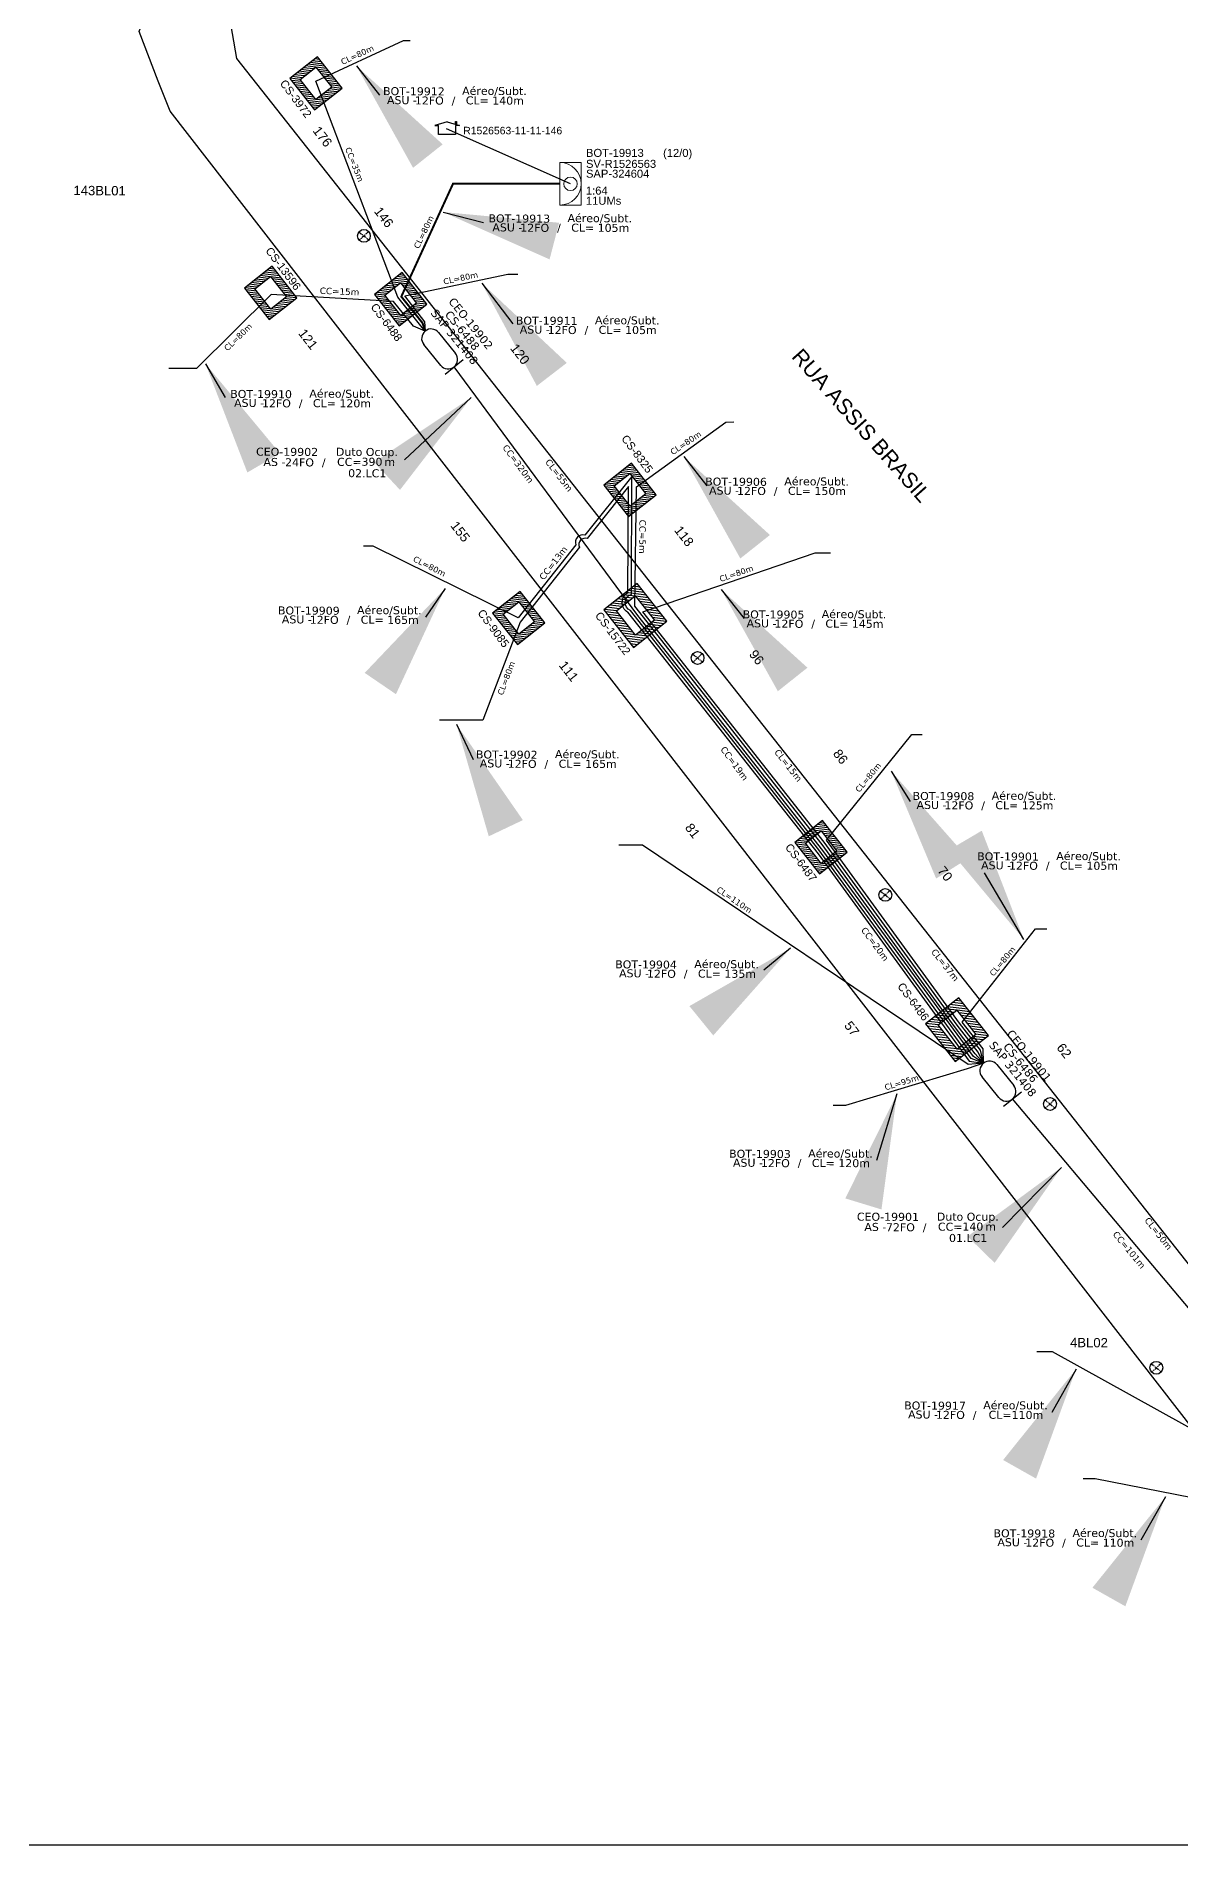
# Model space of a CAD drawing. Extents: x -89 to 1640, y 705 to 1299.
# Drawn here: x 341.3 to 590.2, y 705 to 1098.1 of the extents above; entities that cross this region are included whole.
import ezdxf
from ezdxf.enums import TextEntityAlignment as Align

# ---------------------------------------------------------------- set-up
doc = ezdxf.new("R2010")
doc.units = 0
doc.linetypes.add('PHANTOM2', pattern=[1.25, 0.625, -0.125, 0.125, -0.125, 0.125, -0.125])
for name, color, linetype in [('10.1-Caixas Subterrâneas', 5, 'Continuous'), ('10.4-Postes', 1, 'Continuous'), ('20.4-CEOS', 1, 'Continuous'), ('20.5-CEO', 1, 'Continuous'), ('CAP a instalar', 1, 'Continuous'), ('DUVIDAS', 252, 'Continuous'), ('label_cabos', 7, 'Continuous'), ('Legenda', 1, 'Continuous'), ('MUB', 252, 'Continuous'), ('surveys', 7, 'Continuous'), ('surveys legendas', 7, 'Continuous')]:
    doc.layers.add(name, color=color, linetype=linetype)
doc.layers.add("20.0-LEGENDA DOS CDO'S", color=1, linetype='Continuous', lineweight=0)
doc.layers.add('20.1-CDO_INTERIOR', color=1, linetype='Continuous', lineweight=0)
doc.layers.add('Comprimeto de lance', color=7, linetype='Continuous', true_color=0xf7f7f7)
doc.layers.add('EXTRA', color=50, linetype='Continuous', plot=False)
doc.styles.add('ARIAL', font='arial.ttf')
doc.styles.add('siredit', font='verdana.ttf')
doc.styles.get("Standard").update_dxf_attribs({"font": 'arial.ttf'})
doc.linetypes.add('FENCELINE1', pattern='A,0.25,-0.1,[133,ltypeshp.shx,S=0.1,R=0,X=-0.1,Y=0],-0.1,1', length=1.45)
doc.dimstyles.new('CC', dxfattribs={"dimtxt": 1, "dimasz": 2, "dimexe": 0.18, "dimexo": 0.0625, "dimgap": 0.09, "dimtad": 0, "dimdec": 0, "dimrnd": 1, "dimzin": 0, "dimdsep": 46, "dimtxsty": 'siredit', "dimblk": 'NONE', "dimcen": 0, "dimse1": 1, "dimse2": 1, "dimsd1": 1, "dimsd2": 1, "dimclrt": 7, "dimadec": 0, "dimazin": 0, "dimtfac": 1, "dimtdec": 0, "dimtofl": 0, "dimtmove": 0, "dimatfit": 3, "dimfxl": 0, "dimtolj": 1, "dimtzin": 0, "dimarcsym": 0})

# ---------------------------------------------------------------- blocks, each defined once
blk = doc.blocks.new('*X65')
at = {"color": 0, "linetype": 'Continuous'}
for p, q in [((-1.25, 0.34099), (-0.49099, 1.1)), ((-1.25, 0.517767), (-0.667767, 1.1)), ((-1.25, 0.694544), (-0.844544, 1.1)), ((-1.25, 0.87132), (-1.02132, 1.1)), ((-1.25, 1.048097), (-1.198097, 1.1)), ((-0.789214, 0.625), (-0.314214, 1.1)), ((-0.612437, 0.625), (-0.137437, 1.1)), ((-0.43566, 0.625), (0.03934, 1.1)), ((-0.258883, 0.625), (0.216117, 1.1)), ((-0.082107, 0.625), (0.392893, 1.1)), ((0.09467, 0.625), (0.56967, 1.1)), ((0.271447, 0.625), (0.746447, 1.1)), ((0.448223, 0.625), (0.923223, 1.1)), ((0.625, 0.625), (1.1, 1.1)), ((0.801777, 0.625), (1.25, 1.073223)), ((-1.25, 0.164214), (-0.8035, 0.610714)), ((-1.25, -0.012563), (-0.8035, 0.433937)), ((-1.25, -0.18934), (-0.8035, 0.25716)), ((-1.25, -0.366117), (-0.8035, 0.080383)), ((0.8035, 0.449947), (1.25, 0.896447)), ((0.8035, 0.27317), (1.25, 0.71967)), ((0.8035, 0.096393), (1.25, 0.542893)), ((0.8035, -0.080383), (1.25, 0.366117)), ((0.8035, -0.25716), (1.25, 0.18934)), ((0.8035, -0.433937), (1.25, 0.012563)), ((-1.25, -0.542893), (-0.8035, -0.096393)), ((-1.25, -0.71967), (-0.8035, -0.27317)), ((-1.25, -0.896447), (-0.8035, -0.449947)), ((-1.25, -1.073223), (-0.801777, -0.625)), ((-1.1, -1.1), (-0.625, -0.625)), ((-0.923223, -1.1), (-0.448223, -0.625)), ((-0.746447, -1.1), (-0.271447, -0.625)), ((-0.56967, -1.1), (-0.09467, -0.625)), ((-0.392893, -1.1), (0.082107, -0.625)), ((-0.216117, -1.1), (0.258883, -0.625)), ((-0.03934, -1.1), (0.43566, -0.625)), ((0.137437, -1.1), (0.612437, -0.625)), ((0.314214, -1.1), (0.789214, -0.625)), ((0.49099, -1.1), (1.25, -0.34099)), ((0.667767, -1.1), (1.25, -0.517767)), ((0.8035, -0.610714), (1.25, -0.164214)), ((0.844544, -1.1), (1.25, -0.694544)), ((1.02132, -1.1), (1.25, -0.87132)), ((1.198097, -1.1), (1.25, -1.048097))]:
    blk.add_line(p, q, dxfattribs=at)
blk = doc.blocks.new('MANHOLE_MQ')
at = {"color": 0, "linetype": 'Continuous'}
for p, q in [((0.00000623, 0.00000569), (-0.00000627, 0.00000569)), ((-0.00000627, 0.00000569), (-0.00000627, -0.00000531)), ((0.00000623, -0.00000531), (0.00000623, 0.00000569)), ((-0.00000404, 0.00000331), (0.00000399, 0.00000331)), ((-0.00000404, -0.00000294), (-0.00000404, 0.00000331)), ((0.00000399, 0.00000331), (0.00000399, -0.00000294)), ((0.00000399, -0.00000294), (-0.00000404, -0.00000294)), ((0.00000399, -0.00000294), (0.00000399, -0.00000294)), ((-0.00000627, -0.00000531), (0.00000623, -0.00000531))]:
    blk.add_line(p, q, dxfattribs=at)
at = {"color": 0, "linetype": 'Continuous', "xscale": 5e-06, "yscale": 5e-06, "zscale": 1e-05}
blk.add_blockref('*X65', (-0.00000002, 0.00000019), dxfattribs=at)
blk = doc.blocks.new('_None')
blk = doc.blocks.new('LEGENDA DOS CABOS')
at = {"layer": 'EXTRA', "color": 0, "style": 'siredit'}
for tag, p in [('ID', (4.6, 0.97)), ('XX', (9.03, 0.97))]:
    blk.add_attdef(tag, text='', height=0.48, rotation=359.69, dxfattribs=at).set_placement(p, align=Align.MIDDLE_CENTER)
at = {"layer": 'Legenda', "color": 0, "style": 'siredit'}
for tag, p in [('TIPO_CABO', (1.31, 0)), ('CABO', (4.69, -0.05)), ('/', (6.81, -0.05)), ('METROS', (10.03, -0.05))]:
    blk.add_attdef(tag, text='', height=0.8, rotation=359.69, dxfattribs=at).set_placement(p, align=Align.MIDDLE_CENTER)
blk = doc.blocks.new('Inst CB DT OCUP CFOA-SM-AS-80-TS-72')
at = {"layer": 'label_cabos', "color": 0, "style": 'siredit'}
for tag, flags, p in [('ID_ATIVIDADE', 3, (1.31, 2.67)), ('FATOR', 1, (11.56, 2.55))]:
    blk.add_attdef(tag, text='', height=1, rotation=359.69, dxfattribs=dict(at, flags=flags)).set_placement(p, align=Align.MIDDLE_CENTER)
for tag, p in [('TIPO_CABO', (1.76, 0)), ('DESTINO_CABO', (3.13, 1.26)), ('CABO', (4.69, -0.05)), ('/', (7.71, -0.05)), ('LANCE', (10.91, 0)), ('TIPO_CABO', (13.11, 1.24)), ('UND', (15.96, 0)), ('FID', (13.15, -1.41))]:
    blk.add_attdef(tag, text='', height=1, rotation=359.69, dxfattribs=at).set_placement(p, align=Align.MIDDLE_CENTER)
blk.add_attdef('QTDE', (12.43, -0.47), '', height=1, rotation=359.69, dxfattribs=at)
blk = doc.blocks.new('Inst CB DT OCUP CFOA-SM-AS-80-TS-24')
at = {"layer": 'label_cabos', "color": 0, "style": 'siredit'}
for tag, flags, p in [('ID_ATIVIDADE', 3, (1.31, 2.67)), ('FATOR', 1, (11.56, 2.55))]:
    blk.add_attdef(tag, text='', height=1, rotation=359.69, dxfattribs=dict(at, flags=flags)).set_placement(p, align=Align.MIDDLE_CENTER)
for tag, p in [('TIPO_CABO', (1.76, 0)), ('DESTINO_CABO', (3.13, 1.26)), ('CABO', (4.69, -0.05)), ('/', (7.71, -0.05)), ('LANCE', (10.91, 0)), ('TIPO_CABO', (13.11, 1.24)), ('UND', (15.96, 0)), ('FID', (13.15, -1.41))]:
    blk.add_attdef(tag, text='', height=1, rotation=359.69, dxfattribs=at).set_placement(p, align=Align.MIDDLE_CENTER)
blk.add_attdef('QTDE', (12.43, -0.47), '', height=1, rotation=359.69, dxfattribs=at)
blk = doc.blocks.new('SURVEY_SURVEY')
for p, q in [((0, 0.0000152), (-0.0000151, 0.0000108)), ((-0.0000151, 0.0000108), (-0.0000104, 0.0000108)), ((-0.0000103, 0), (-0.0000103, 0.0000108)), ((0.0000103, 0), (-0.0000103, 0)), ((0, 0.0000152), (0.0000151, 0.0000108)), ((0.0000101, 0.0000159), (0.0000117, 0.0000159)), ((0.0000101, 0.0000123), (0.0000101, 0.0000159)), ((0.0000151, 0.0000108), (0.0000103, 0.0000108)), ((0.0000103, 0.0000108), (0.0000103, 0)), ((0.0000117, 0.0000159), (0.0000117, 0.0000119))]:
    blk.add_line(p, q)

msp = doc.modelspace()

# ---------------------------------------------------------------- linework, layer by layer
msp.add_lwpolyline([(-89.32, 705.02), (749.25, 705.02), (749.25, 1299.02), (-89.32, 1299.02), (-89.32, 705.02)])
at = {"color": 4}
msp.add_lwpolyline([(457.45, 1066.03), (430.5, 1078)], dxfattribs=at)
at = {"layer": '10.4-Postes', "color": 1, "linetype": 'PHANTOM2'}
for points in [[(411.45, 1055.59), (413.61, 1053.84)], [(413.55, 1055.66), (411.51, 1053.77)], [(484, 963.86), (486.16, 962.1)], [(486.1, 963.93), (484.06, 962.03)], [(524.82, 912.35), (526.98, 910.6)], [(526.92, 912.42), (524.88, 910.53)], [(560.64, 866.93), (562.8, 865.17)], [(562.74, 867), (560.7, 865.1)], [(583.76, 809.58), (585.92, 807.82)], [(585.86, 809.64), (583.82, 807.75)]]:
    msp.add_lwpolyline(points, dxfattribs=at)
at = {"layer": '10.4-Postes', "color": 1}
for centre in [(412.53, 1054.72), (485.08, 962.98), (525.9, 911.48), (561.72, 866.05), (584.84, 808.7)]:
    msp.add_circle(centre, 1.39, dxfattribs=at)
at = {"layer": '20.1-CDO_INTERIOR', "color": 1, "lineweight": 18}
msp.add_lwpolyline([(459.76, 1061.41), (459.77, 1070.65), (455.15, 1070.66), (455.14, 1061.42)], close=True, dxfattribs=at)
msp.add_circle((457.45, 1066.03), 1.48, dxfattribs=at)
msp.add_arc((455.14, 1066.04), 4.62, 269.9724, 89.9724, dxfattribs=at)
at = {"layer": '20.5-CEO', "color": 5}
for p, q in [((429.22, 1026.57), (425.54, 1031.1)), ((428.77, 1033.72), (432.45, 1029.19))]:
    msp.add_line(p, q, dxfattribs=at)
at = {"layer": '20.5-CEO', "color": 7}
for p, q in [((550.17, 874.59), (553.85, 870.06)), ((550.61, 867.43), (546.94, 871.97))]:
    msp.add_line(p, q, dxfattribs=at)
at = {"layer": '20.5-CEO', "color": 5}
msp.add_lwpolyline([(430.2, 1024.68), (434.1, 1027.84)], dxfattribs=at)
at = {"layer": '20.5-CEO', "color": 7}
msp.add_lwpolyline([(551.59, 865.55), (555.49, 868.71)], dxfattribs=at)
at = {"layer": '20.5-CEO', "color": 5}
for centre, start, end in [((427.16, 1032.41), 39.0566, 219.0566), ((430.84, 1027.88), 219.0566, 39.0566)]:
    msp.add_arc(centre, 2.08, start, end, dxfattribs=at)
at = {"layer": '20.5-CEO', "color": 7}
for centre, start, end in [((548.55, 873.28), 39.0566, 219.0566), ((552.23, 868.75), 219.0566, 39.0566)]:
    msp.add_arc(centre, 2.08, start, end, dxfattribs=at)
at = {"layer": 'CAP a instalar', "color": 252, "linetype": 'FENCELINE1', "ltscale": 5}
for points in [[(425.85, 1034.03), (424.6, 1035.55), (419.87, 1041.4), (402.11, 1088.31), (421.14, 1097.2), (422.59, 1097.2)], [(425.93, 1034.09), (425.77, 1036.06), (421.45, 1041.71), (443.8, 1046.4), (445.98, 1046.4)], [(425.85, 1034.03), (423.3, 1035.12), (418.99, 1040.43), (392.39, 1041.96), (376.15, 1025.9), (370.11, 1025.89)], [(547.24, 874.89), (545.46, 876.97), (540.54, 883.46), (512.16, 922.43), (471.41, 974.23), (471.78, 1000.2), (491.23, 1014.25), (492.96, 1014.3)], [(458.58, 987.57), (446.07, 971.68), (414.55, 987.28), (412.43, 987.28)], [(459.39, 987.06), (446.5, 970.76), (438.37, 949.46), (428.97, 949.45)], [(547.24, 874.89), (546.09, 877.3), (541.52, 883.16), (512.61, 922.97), (473.18, 973), (510.65, 985.81), (514.01, 985.81)], [(469.83, 972.95), (511.29, 920.44), (544.17, 875.34), (547.24, 874.89)], [(547.23, 874.9), (544.55, 875.93), (511.43, 921.26), (470.48, 973.31)], [(547.24, 874.89), (546.6, 877.73), (542.01, 883.6), (513.12, 923.36), (531.66, 946.33), (533.91, 946.33)], [(547.24, 874.91), (543.89, 874.59), (473.09, 922.26), (467.97, 922.26)], [(547.24, 874.89), (547.21, 878.01), (542.65, 883.83), (558.56, 904.12), (561, 904.12)], [(547.24, 874.89), (543.71, 873.65), (517.28, 865.72), (514.6, 865.72)], [(647.85, 774.72), (645.36, 773.98), (631.21, 773.98), (562.28, 812.15), (558.89, 812.15)], [(647.85, 774.72), (645.57, 772.94), (631.1, 772.94), (571.53, 784.6), (568.96, 784.6)]]:
    msp.add_lwpolyline(points, dxfattribs=at)
at = {"layer": 'CAP a instalar', "color": 1, "linetype": 'FENCELINE1', "ltscale": 5, "const_width": 0.442}
msp.add_lwpolyline([(425.85, 1034.03), (425.27, 1035.79), (420.66, 1041.52), (431.9, 1066.04), (455.14, 1066.04)], dxfattribs=at)
at = {"layer": 'CAP a instalar', "color": 5, "linetype": 'FENCELINE1', "ltscale": 5}
for points in [[(547.23, 874.9), (545.06, 876.35), (512.32, 921.11), (472.12, 972.2), (432.13, 1026.25)], [(647.85, 774.72), (645.22, 775.03), (631.21, 775.03), (553.54, 867.13), (553.54, 867.13)]]:
    msp.add_lwpolyline(points, dxfattribs=at)
at = {"layer": 'CAP a instalar', "color": 252, "linetype": 'FENCELINE1', "ltscale": 5}
for points in [[(470.48, 973.31, -0.726124), (470.68, 976.76), (470.82, 1002.39), (460.59, 989.7, 0.58724), (458.58, 987.57)], [(469.83, 972.95, -0.555049), (469.92, 977.2), (470.07, 1000.26), (461.11, 988.93, 0.659279), (459.39, 987.06)]]:
    msp.add_lwpolyline(points, format="xyb", dxfattribs=at)
at = {"layer": 'DUVIDAS'}
for points in [[(635.65, 739.56), (613.11, 771.42), (601.21, 784.62), (370.42, 1081.82), (367.82, 1088.37), (363.69, 1099.13), (365.56, 1104.29), (371.1, 1113.08), (389.83, 1130.25)], [(398.89, 1120.05), (385.82, 1108.92), (383.45, 1106.07), (383.24, 1102.5), (384.8, 1093.3), (616.18, 800.38), (624.75, 791.11), (627.67, 788.92), (632.84, 788.78), (636.26, 787.97), (642.86, 787.59), (650.82, 788.63), (664.92, 794.75), (668.45, 796.7)], [(398.89, 1120.05), (385.82, 1108.92), (383.45, 1106.07), (383.24, 1102.5), (384.8, 1093.3), (616.18, 800.38), (624.75, 791.11), (627.67, 788.92), (632.84, 788.78), (636.26, 787.97), (642.86, 787.59), (650.82, 788.63), (664.92, 794.75), (668.45, 796.7)]]:
    msp.add_lwpolyline(points, dxfattribs=at)
at = {"layer": 'MUB'}
msp.add_lwpolyline([(643.18, 728.91), (613.11, 771.42), (601.21, 784.62), (370.42, 1081.82), (367.82, 1088.37), (363.69, 1099.13), (365.56, 1104.29), (371.1, 1113.08), (389.83, 1130.25)], dxfattribs=at)

# ---------------------------------------------------------------- block references
at = {"layer": '10.1-Caixas Subterrâneas', "color": 30, "rotation": 128.2069484367488}
for p, xscale, yscale, zscale in [((402.18, 1087.97), 695190.33545904, 695190.3354590397, 695190.3354590395), ((392.33, 1042.43), 695190.33545904, 695190.3354590397, 695190.3354590395), ((420.63, 1041.05), 695190.33545904, 695190.3354590397, 695190.3354590395), ((470.49, 999.61), 695190.33545904, 695190.3354590397, 695190.3354590395), ((471.68, 972.32), 834228.402550848, 834228.4025508476, 834228.4025508475), ((446.31, 971.77), 695190.33545904, 695190.3354590397, 695190.3354590395), ((512.04, 921.94), 695190.33545904, 695190.3354590397, 695190.3354590395), ((541.61, 882.31), 834228.402550848, 834228.4025508476, 834228.4025508475)]:
    msp.add_blockref('MANHOLE_MQ', p, dxfattribs=dict(at, xscale=xscale, yscale=yscale, zscale=zscale))
at = {"layer": 'label_cabos', "color": 0, "lineweight": 0}
ref = msp.add_blockref('LEGENDA DOS CABOS', (416.03, 1083.31), dxfattribs=dict(at, xscale=1.739130434782609, yscale=1.739130434782609, zscale=1.739130434782609))
ref.add_attrib('ID', 'BOT-19912', dxfattribs={"color": 0, "height": 1.739, "rotation": 359.69, "style": 'siredit'}).set_placement((423.4, 1086.15), align=Align.MIDDLE_CENTER)
ref.add_attrib('CABO', '12FO', dxfattribs={"color": 0, "height": 1.739, "rotation": 359.69, "style": 'siredit'}).set_placement((426.75, 1084.14), align=Align.MIDDLE_CENTER)
ref.add_attrib('METROS', 'CL= 140m', dxfattribs={"color": 0, "height": 1.739, "rotation": 359.69, "style": 'siredit'}).set_placement((441, 1084.14), align=Align.MIDDLE_CENTER)
ref.add_attrib('XX', 'Aéreo/Subt.', dxfattribs={"color": 0, "height": 1.7391, "rotation": 359.69, "style": 'siredit'}).set_placement((440.91, 1086.22), align=Align.MIDDLE_CENTER)
ref.add_attrib('/', '/', dxfattribs={"color": 0, "height": 1.74, "rotation": 359.69, "style": 'siredit'}).set_placement((432.02, 1084.14), align=Align.MIDDLE_CENTER)
ref.add_attrib('TIPO_CABO', 'ASU -', dxfattribs={"color": 0, "height": 1.739, "rotation": 359.69, "style": 'siredit'}).set_placement((420.8, 1084.22), align=Align.MIDDLE_CENTER)
ref = msp.add_blockref('LEGENDA DOS CABOS', (438.95, 1055.65), dxfattribs=dict(at, xscale=1.739130434782609, yscale=1.739130434782609, zscale=1.739130434782609))
ref.add_attrib('ID', 'BOT-19913', dxfattribs={"color": 0, "height": 1.739, "rotation": 359.69, "style": 'siredit'}).set_placement((446.32, 1058.49), align=Align.MIDDLE_CENTER)
ref.add_attrib('CABO', '12FO', dxfattribs={"color": 0, "height": 1.739, "rotation": 359.69, "style": 'siredit'}).set_placement((449.67, 1056.48), align=Align.MIDDLE_CENTER)
ref.add_attrib('METROS', 'CL= 105m', dxfattribs={"color": 0, "height": 1.739, "rotation": 359.69, "style": 'siredit'}).set_placement((463.92, 1056.48), align=Align.MIDDLE_CENTER)
ref.add_attrib('XX', 'Aéreo/Subt.', dxfattribs={"color": 0, "height": 1.7391, "rotation": 359.69, "style": 'siredit'}).set_placement((463.83, 1058.56), align=Align.MIDDLE_CENTER)
ref.add_attrib('/', '/', dxfattribs={"color": 0, "height": 1.74, "rotation": 359.69, "style": 'siredit'}).set_placement((454.94, 1056.48), align=Align.MIDDLE_CENTER)
ref.add_attrib('TIPO_CABO', 'ASU -', dxfattribs={"color": 0, "height": 1.739, "rotation": 359.69, "style": 'siredit'}).set_placement((443.72, 1056.56), align=Align.MIDDLE_CENTER)
ref = msp.add_blockref('LEGENDA DOS CABOS', (444.91, 1033.45), dxfattribs=dict(at, xscale=1.739130434782609, yscale=1.739130434782609, zscale=1.739130434782609))
ref.add_attrib('ID', 'BOT-19911', dxfattribs={"color": 0, "height": 1.739, "rotation": 359.69, "style": 'siredit'}).set_placement((452.28, 1036.28), align=Align.MIDDLE_CENTER)
ref.add_attrib('CABO', '12FO', dxfattribs={"color": 0, "height": 1.739, "rotation": 359.69, "style": 'siredit'}).set_placement((455.63, 1034.27), align=Align.MIDDLE_CENTER)
ref.add_attrib('METROS', 'CL= 105m', dxfattribs={"color": 0, "height": 1.739, "rotation": 359.69, "style": 'siredit'}).set_placement((469.88, 1034.27), align=Align.MIDDLE_CENTER)
ref.add_attrib('XX', 'Aéreo/Subt.', dxfattribs={"color": 0, "height": 1.7391, "rotation": 359.69, "style": 'siredit'}).set_placement((469.79, 1036.36), align=Align.MIDDLE_CENTER)
ref.add_attrib('/', '/', dxfattribs={"color": 0, "height": 1.74, "rotation": 359.69, "style": 'siredit'}).set_placement((460.9, 1034.27), align=Align.MIDDLE_CENTER)
ref.add_attrib('TIPO_CABO', 'ASU -', dxfattribs={"color": 0, "height": 1.739, "rotation": 359.69, "style": 'siredit'}).set_placement((449.68, 1034.35), align=Align.MIDDLE_CENTER)
ref = msp.add_blockref('LEGENDA DOS CABOS', (382.79, 1017.51), dxfattribs=dict(at, xscale=1.739130434782609, yscale=1.739130434782609, zscale=1.739130434782609))
ref.add_attrib('ID', 'BOT-19910', dxfattribs={"color": 0, "height": 1.739, "rotation": 359.69, "style": 'siredit'}).set_placement((390.17, 1020.34), align=Align.MIDDLE_CENTER)
ref.add_attrib('CABO', '12FO', dxfattribs={"color": 0, "height": 1.739, "rotation": 359.69, "style": 'siredit'}).set_placement((393.51, 1018.33), align=Align.MIDDLE_CENTER)
ref.add_attrib('METROS', 'CL= 120m', dxfattribs={"color": 0, "height": 1.739, "rotation": 359.69, "style": 'siredit'}).set_placement((407.76, 1018.33), align=Align.MIDDLE_CENTER)
ref.add_attrib('XX', 'Aéreo/Subt.', dxfattribs={"color": 0, "height": 1.7391, "rotation": 359.69, "style": 'siredit'}).set_placement((407.68, 1020.42), align=Align.MIDDLE_CENTER)
ref.add_attrib('/', '/', dxfattribs={"color": 0, "height": 1.74, "rotation": 359.69, "style": 'siredit'}).set_placement((398.78, 1018.33), align=Align.MIDDLE_CENTER)
ref.add_attrib('TIPO_CABO', 'ASU -', dxfattribs={"color": 0, "height": 1.739, "rotation": 359.69, "style": 'siredit'}).set_placement((387.56, 1018.42), align=Align.MIDDLE_CENTER)
ref = msp.add_blockref('Inst CB DT OCUP CFOA-SM-AS-80-TS-24', (390.38, 1005.59), dxfattribs=dict(at, xscale=1.739130434782609, yscale=1.739130434782609, zscale=1.739130434782609))
ref.add_attrib('DESTINO_CABO', 'CEO-19902', dxfattribs={"color": 0, "height": 1.739, "rotation": 359.69, "style": 'siredit'}).set_placement((395.83, 1007.79), align=Align.MIDDLE_CENTER)
ref.add_attrib('CABO', '24FO', dxfattribs={"color": 0, "height": 1.739, "rotation": 359.69, "style": 'siredit'}).set_placement((398.53, 1005.5), align=Align.MIDDLE_CENTER)
ref.add_attrib('TIPO_CABO', 'Duto Ocup.', dxfattribs={"color": 0, "height": 1.739, "rotation": 359.69, "style": 'siredit'}).set_placement((413.18, 1007.76), align=Align.MIDDLE_CENTER)
ref.add_attrib('/', '/', dxfattribs={"color": 0, "height": 1.74, "rotation": 359.69, "style": 'siredit'}).set_placement((403.8, 1005.5), align=Align.MIDDLE_CENTER)
ref.add_attrib('TIPO_CABO', 'AS - ', dxfattribs={"color": 0, "height": 1.739, "rotation": 359.69, "style": 'siredit'}).set_placement((393.45, 1005.58), align=Align.MIDDLE_CENTER)
ref.add_attrib('FID', '02.LC1', dxfattribs={"color": 0, "height": 1.739, "rotation": 359.69, "style": 'siredit'}).set_placement((413.25, 1003.13), align=Align.MIDDLE_CENTER)
ref.add_attrib('LANCE', 'CC=', dxfattribs={"color": 0, "height": 1.739, "rotation": 359.69, "style": 'siredit'}).set_placement((409.36, 1005.59), align=Align.MIDDLE_CENTER)
ref.add_attrib('QTDE', '390', (412, 1004.77), dxfattribs={"color": 0, "height": 1.739, "rotation": 359.69, "style": 'siredit'})
ref.add_attrib('UND', 'm', dxfattribs={"color": 0, "height": 1.74, "rotation": 359.69, "style": 'siredit'}).set_placement((418.15, 1005.59), align=Align.MIDDLE_CENTER)
ref = msp.add_blockref('LEGENDA DOS CABOS', (486.08, 998.45), dxfattribs=dict(at, xscale=1.739130434782609, yscale=1.739130434782609, zscale=1.739130434782609))
ref.add_attrib('ID', 'BOT-19906', dxfattribs={"color": 0, "height": 1.739, "rotation": 359.69, "style": 'siredit'}).set_placement((493.45, 1001.29), align=Align.MIDDLE_CENTER)
ref.add_attrib('CABO', '12FO', dxfattribs={"color": 0, "height": 1.739, "rotation": 359.69, "style": 'siredit'}).set_placement((496.8, 999.28), align=Align.MIDDLE_CENTER)
ref.add_attrib('METROS', 'CL= 150m', dxfattribs={"color": 0, "height": 1.739, "rotation": 359.69, "style": 'siredit'}).set_placement((511.05, 999.28), align=Align.MIDDLE_CENTER)
ref.add_attrib('XX', 'Aéreo/Subt.', dxfattribs={"color": 0, "height": 1.7391, "rotation": 359.69, "style": 'siredit'}).set_placement((510.96, 1001.36), align=Align.MIDDLE_CENTER)
ref.add_attrib('/', '/', dxfattribs={"color": 0, "height": 1.74, "rotation": 359.69, "style": 'siredit'}).set_placement((502.06, 999.28), align=Align.MIDDLE_CENTER)
ref.add_attrib('TIPO_CABO', 'ASU -', dxfattribs={"color": 0, "height": 1.739, "rotation": 359.69, "style": 'siredit'}).set_placement((490.84, 999.36), align=Align.MIDDLE_CENTER)
ref = msp.add_blockref('LEGENDA DOS CABOS', (393.18, 970.45), dxfattribs=dict(at, xscale=1.739130434782609, yscale=1.739130434782609, zscale=1.739130434782609))
ref.add_attrib('ID', 'BOT-19909', dxfattribs={"color": 0, "height": 1.739, "rotation": 359.69, "style": 'siredit'}).set_placement((400.55, 973.28), align=Align.MIDDLE_CENTER)
ref.add_attrib('CABO', '12FO', dxfattribs={"color": 0, "height": 1.739, "rotation": 359.69, "style": 'siredit'}).set_placement((403.89, 971.27), align=Align.MIDDLE_CENTER)
ref.add_attrib('METROS', 'CL= 165m', dxfattribs={"color": 0, "height": 1.739, "rotation": 359.69, "style": 'siredit'}).set_placement((418.15, 971.27), align=Align.MIDDLE_CENTER)
ref.add_attrib('XX', 'Aéreo/Subt.', dxfattribs={"color": 0, "height": 1.7391, "rotation": 359.69, "style": 'siredit'}).set_placement((418.06, 973.36), align=Align.MIDDLE_CENTER)
ref.add_attrib('/', '/', dxfattribs={"color": 0, "height": 1.74, "rotation": 359.69, "style": 'siredit'}).set_placement((409.16, 971.27), align=Align.MIDDLE_CENTER)
ref.add_attrib('TIPO_CABO', 'ASU -', dxfattribs={"color": 0, "height": 1.739, "rotation": 359.69, "style": 'siredit'}).set_placement((397.94, 971.36), align=Align.MIDDLE_CENTER)
ref = msp.add_blockref('LEGENDA DOS CABOS', (494.22, 969.59), dxfattribs=dict(at, xscale=1.739130434782609, yscale=1.739130434782609, zscale=1.739130434782609))
ref.add_attrib('ID', 'BOT-19905', dxfattribs={"color": 0, "height": 1.739, "rotation": 359.69, "style": 'siredit'}).set_placement((501.6, 972.43), align=Align.MIDDLE_CENTER)
ref.add_attrib('CABO', '12FO', dxfattribs={"color": 0, "height": 1.739, "rotation": 359.69, "style": 'siredit'}).set_placement((504.94, 970.42), align=Align.MIDDLE_CENTER)
ref.add_attrib('METROS', 'CL= 145m', dxfattribs={"color": 0, "height": 1.739, "rotation": 359.69, "style": 'siredit'}).set_placement((519.19, 970.42), align=Align.MIDDLE_CENTER)
ref.add_attrib('XX', 'Aéreo/Subt.', dxfattribs={"color": 0, "height": 1.7391, "rotation": 359.69, "style": 'siredit'}).set_placement((519.1, 972.5), align=Align.MIDDLE_CENTER)
ref.add_attrib('/', '/', dxfattribs={"color": 0, "height": 1.74, "rotation": 359.69, "style": 'siredit'}).set_placement((510.21, 970.42), align=Align.MIDDLE_CENTER)
ref.add_attrib('TIPO_CABO', 'ASU -', dxfattribs={"color": 0, "height": 1.739, "rotation": 359.69, "style": 'siredit'}).set_placement((498.99, 970.5), align=Align.MIDDLE_CENTER)
ref = msp.add_blockref('LEGENDA DOS CABOS', (436.22, 939.15), dxfattribs=dict(at, xscale=1.739130434782609, yscale=1.739130434782609, zscale=1.739130434782609))
ref.add_attrib('ID', 'BOT-19902', dxfattribs={"color": 0, "height": 1.739, "rotation": 359.69, "style": 'siredit'}).set_placement((443.59, 941.98), align=Align.MIDDLE_CENTER)
ref.add_attrib('CABO', '12FO', dxfattribs={"color": 0, "height": 1.739, "rotation": 359.69, "style": 'siredit'}).set_placement((446.94, 939.97), align=Align.MIDDLE_CENTER)
ref.add_attrib('METROS', 'CL= 165m', dxfattribs={"color": 0, "height": 1.739, "rotation": 359.69, "style": 'siredit'}).set_placement((461.19, 939.97), align=Align.MIDDLE_CENTER)
ref.add_attrib('XX', 'Aéreo/Subt.', dxfattribs={"color": 0, "height": 1.7391, "rotation": 359.69, "style": 'siredit'}).set_placement((461.1, 942.06), align=Align.MIDDLE_CENTER)
ref.add_attrib('/', '/', dxfattribs={"color": 0, "height": 1.74, "rotation": 359.69, "style": 'siredit'}).set_placement((452.2, 939.97), align=Align.MIDDLE_CENTER)
ref.add_attrib('TIPO_CABO', 'ASU -', dxfattribs={"color": 0, "height": 1.739, "rotation": 359.69, "style": 'siredit'}).set_placement((440.98, 940.06), align=Align.MIDDLE_CENTER)
ref = msp.add_blockref('LEGENDA DOS CABOS', (531.18, 930.12), dxfattribs=dict(at, xscale=1.739130434782609, yscale=1.739130434782609, zscale=1.739130434782609))
ref.add_attrib('ID', 'BOT-19908', dxfattribs={"color": 0, "height": 1.739, "rotation": 359.69, "style": 'siredit'}).set_placement((538.55, 932.96), align=Align.MIDDLE_CENTER)
ref.add_attrib('CABO', '12FO', dxfattribs={"color": 0, "height": 1.739, "rotation": 359.69, "style": 'siredit'}).set_placement((541.9, 930.95), align=Align.MIDDLE_CENTER)
ref.add_attrib('METROS', 'CL= 125m', dxfattribs={"color": 0, "height": 1.739, "rotation": 359.69, "style": 'siredit'}).set_placement((556.15, 930.95), align=Align.MIDDLE_CENTER)
ref.add_attrib('XX', 'Aéreo/Subt.', dxfattribs={"color": 0, "height": 1.7391, "rotation": 359.69, "style": 'siredit'}).set_placement((556.06, 933.03), align=Align.MIDDLE_CENTER)
ref.add_attrib('/', '/', dxfattribs={"color": 0, "height": 1.74, "rotation": 359.69, "style": 'siredit'}).set_placement((547.17, 930.95), align=Align.MIDDLE_CENTER)
ref.add_attrib('TIPO_CABO', 'ASU -', dxfattribs={"color": 0, "height": 1.739, "rotation": 359.69, "style": 'siredit'}).set_placement((535.95, 931.03), align=Align.MIDDLE_CENTER)
ref = msp.add_blockref('LEGENDA DOS CABOS', (545.22, 917.01), dxfattribs=dict(at, xscale=1.739130434782609, yscale=1.739130434782609, zscale=1.739130434782609))
ref.add_attrib('ID', 'BOT-19901', dxfattribs={"color": 0, "height": 1.739, "rotation": 359.69, "style": 'siredit'}).set_placement((552.59, 919.84), align=Align.MIDDLE_CENTER)
ref.add_attrib('CABO', '12FO', dxfattribs={"color": 0, "height": 1.739, "rotation": 359.69, "style": 'siredit'}).set_placement((555.94, 917.83), align=Align.MIDDLE_CENTER)
ref.add_attrib('METROS', 'CL= 105m', dxfattribs={"color": 0, "height": 1.739, "rotation": 359.69, "style": 'siredit'}).set_placement((570.19, 917.83), align=Align.MIDDLE_CENTER)
ref.add_attrib('XX', 'Aéreo/Subt.', dxfattribs={"color": 0, "height": 1.7391, "rotation": 359.69, "style": 'siredit'}).set_placement((570.1, 919.92), align=Align.MIDDLE_CENTER)
ref.add_attrib('/', '/', dxfattribs={"color": 0, "height": 1.74, "rotation": 359.69, "style": 'siredit'}).set_placement((561.21, 917.83), align=Align.MIDDLE_CENTER)
ref.add_attrib('TIPO_CABO', 'ASU -', dxfattribs={"color": 0, "height": 1.739, "rotation": 359.69, "style": 'siredit'}).set_placement((549.99, 917.91), align=Align.MIDDLE_CENTER)
ref = msp.add_blockref('LEGENDA DOS CABOS', (466.51, 893.53), dxfattribs=dict(at, xscale=1.739130434782609, yscale=1.739130434782609, zscale=1.739130434782609))
ref.add_attrib('ID', 'BOT-19904', dxfattribs={"color": 0, "height": 1.739, "rotation": 359.69, "style": 'siredit'}).set_placement((473.88, 896.36), align=Align.MIDDLE_CENTER)
ref.add_attrib('CABO', '12FO', dxfattribs={"color": 0, "height": 1.739, "rotation": 359.69, "style": 'siredit'}).set_placement((477.22, 894.35), align=Align.MIDDLE_CENTER)
ref.add_attrib('METROS', 'CL= 135m', dxfattribs={"color": 0, "height": 1.739, "rotation": 359.69, "style": 'siredit'}).set_placement((491.48, 894.35), align=Align.MIDDLE_CENTER)
ref.add_attrib('XX', 'Aéreo/Subt.', dxfattribs={"color": 0, "height": 1.7391, "rotation": 359.69, "style": 'siredit'}).set_placement((491.39, 896.44), align=Align.MIDDLE_CENTER)
ref.add_attrib('/', '/', dxfattribs={"color": 0, "height": 1.74, "rotation": 359.69, "style": 'siredit'}).set_placement((482.49, 894.35), align=Align.MIDDLE_CENTER)
ref.add_attrib('TIPO_CABO', 'ASU -', dxfattribs={"color": 0, "height": 1.739, "rotation": 359.69, "style": 'siredit'}).set_placement((471.27, 894.44), align=Align.MIDDLE_CENTER)
ref = msp.add_blockref('LEGENDA DOS CABOS', (491.28, 852.36), dxfattribs=dict(at, xscale=1.739130434782609, yscale=1.739130434782609, zscale=1.739130434782609))
ref.add_attrib('ID', 'BOT-19903', dxfattribs={"color": 0, "height": 1.739, "rotation": 359.69, "style": 'siredit'}).set_placement((498.65, 855.2), align=Align.MIDDLE_CENTER)
ref.add_attrib('CABO', '12FO', dxfattribs={"color": 0, "height": 1.739, "rotation": 359.69, "style": 'siredit'}).set_placement((502, 853.19), align=Align.MIDDLE_CENTER)
ref.add_attrib('METROS', 'CL= 120m', dxfattribs={"color": 0, "height": 1.739, "rotation": 359.69, "style": 'siredit'}).set_placement((516.25, 853.19), align=Align.MIDDLE_CENTER)
ref.add_attrib('XX', 'Aéreo/Subt.', dxfattribs={"color": 0, "height": 1.7391, "rotation": 359.69, "style": 'siredit'}).set_placement((516.16, 855.27), align=Align.MIDDLE_CENTER)
ref.add_attrib('/', '/', dxfattribs={"color": 0, "height": 1.74, "rotation": 359.69, "style": 'siredit'}).set_placement((507.26, 853.19), align=Align.MIDDLE_CENTER)
ref.add_attrib('TIPO_CABO', 'ASU -', dxfattribs={"color": 0, "height": 1.739, "rotation": 359.69, "style": 'siredit'}).set_placement((496.04, 853.27), align=Align.MIDDLE_CENTER)
at = {"layer": 'label_cabos'}
ref = msp.add_blockref('Inst CB DT OCUP CFOA-SM-AS-80-TS-72', (521.04, 839.32), dxfattribs=dict(at, xscale=1.73913043478261, yscale=1.739130434782609, zscale=1.739130434782609, rotation=0.1315642785740555))
ref.add_attrib('DESTINO_CABO', 'CEO-19901', dxfattribs={"color": 0, "height": 1.739, "rotation": 359.8216, "style": 'siredit'}).set_placement((526.48, 841.53), align=Align.MIDDLE_CENTER)
ref.add_attrib('CABO', '72FO', dxfattribs={"color": 0, "height": 1.739, "rotation": 359.8216, "style": 'siredit'}).set_placement((529.19, 839.25), align=Align.MIDDLE_CENTER)
ref.add_attrib('TIPO_CABO', 'Duto Ocup.', dxfattribs={"color": 0, "height": 1.739, "rotation": 359.8216, "style": 'siredit'}).set_placement((543.84, 841.54), align=Align.MIDDLE_CENTER)
ref.add_attrib('/', '/', dxfattribs={"color": 0, "height": 1.74, "rotation": 359.8216, "style": 'siredit'}).set_placement((534.46, 839.26), align=Align.MIDDLE_CENTER)
ref.add_attrib('TIPO_CABO', 'AS - ', dxfattribs={"color": 0, "height": 1.739, "rotation": 359.8216, "style": 'siredit'}).set_placement((524.11, 839.32), align=Align.MIDDLE_CENTER)
ref.add_attrib('FID', '01.LC1', dxfattribs={"color": 0, "height": 1.739, "rotation": 359.8216, "style": 'siredit'}).set_placement((543.91, 836.91), align=Align.MIDDLE_CENTER)
ref.add_attrib('LANCE', 'CC=', dxfattribs={"color": 0, "height": 1.739, "rotation": 359.8216, "style": 'siredit'}).set_placement((540.02, 839.37), align=Align.MIDDLE_CENTER)
ref.add_attrib('QTDE', '140', (542.66, 838.54), dxfattribs={"color": 0, "height": 1.739, "rotation": 359.8216, "style": 'siredit'})
ref.add_attrib('UND', 'm', dxfattribs={"color": 0, "height": 1.74, "rotation": 359.8216, "style": 'siredit'}).set_placement((548.81, 839.39), align=Align.MIDDLE_CENTER)
at = {"layer": 'label_cabos', "color": 0, "lineweight": 0}
ref = msp.add_blockref('LEGENDA DOS CABOS', (529.34, 797.64), dxfattribs=dict(at, xscale=1.739130434782609, yscale=1.739130434782609, zscale=1.739130434782609))
ref.add_attrib('ID', 'BOT-19917', dxfattribs={"color": 0, "height": 1.739, "rotation": 359.69, "style": 'siredit'}).set_placement((536.72, 800.48), align=Align.MIDDLE_CENTER)
ref.add_attrib('CABO', '12FO', dxfattribs={"color": 0, "height": 1.739, "rotation": 359.69, "style": 'siredit'}).set_placement((540.06, 798.47), align=Align.MIDDLE_CENTER)
ref.add_attrib('METROS', 'CL=110m', dxfattribs={"color": 0, "height": 1.739, "rotation": 359.69, "style": 'siredit'}).set_placement((554.31, 798.47), align=Align.MIDDLE_CENTER)
ref.add_attrib('XX', 'Aéreo/Subt.', dxfattribs={"color": 0, "height": 1.7391, "rotation": 359.69, "style": 'siredit'}).set_placement((554.22, 800.55), align=Align.MIDDLE_CENTER)
ref.add_attrib('/', '/', dxfattribs={"color": 0, "height": 1.74, "rotation": 359.69, "style": 'siredit'}).set_placement((545.33, 798.47), align=Align.MIDDLE_CENTER)
ref.add_attrib('TIPO_CABO', 'ASU -', dxfattribs={"color": 0, "height": 1.739, "rotation": 359.69, "style": 'siredit'}).set_placement((534.11, 798.55), align=Align.MIDDLE_CENTER)
ref = msp.add_blockref('LEGENDA DOS CABOS', (548.76, 769.88), dxfattribs=dict(at, xscale=1.739130434782609, yscale=1.739130434782609, zscale=1.739130434782609))
ref.add_attrib('ID', 'BOT-19918', dxfattribs={"color": 0, "height": 1.739, "rotation": 359.69, "style": 'siredit'}).set_placement((556.14, 772.71), align=Align.MIDDLE_CENTER)
ref.add_attrib('CABO', '12FO', dxfattribs={"color": 0, "height": 1.739, "rotation": 359.69, "style": 'siredit'}).set_placement((559.48, 770.7), align=Align.MIDDLE_CENTER)
ref.add_attrib('METROS', 'CL= 110m', dxfattribs={"color": 0, "height": 1.739, "rotation": 359.69, "style": 'siredit'}).set_placement((573.73, 770.7), align=Align.MIDDLE_CENTER)
ref.add_attrib('XX', 'Aéreo/Subt.', dxfattribs={"color": 0, "height": 1.7391, "rotation": 359.69, "style": 'siredit'}).set_placement((573.64, 772.79), align=Align.MIDDLE_CENTER)
ref.add_attrib('/', '/', dxfattribs={"color": 0, "height": 1.74, "rotation": 359.69, "style": 'siredit'}).set_placement((564.75, 770.7), align=Align.MIDDLE_CENTER)
ref.add_attrib('TIPO_CABO', 'ASU -', dxfattribs={"color": 0, "height": 1.739, "rotation": 359.69, "style": 'siredit'}).set_placement((553.53, 770.79), align=Align.MIDDLE_CENTER)
at = {"layer": 'surveys', "color": 255, "xscale": 178389.8607475367, "yscale": 178389.8608301284, "zscale": 178389.8607566377}
msp.add_blockref('SURVEY_SURVEY', (430.61, 1076.77), dxfattribs=at)

# ---------------------------------------------------------------- texts
at = {"layer": '10.1-Caixas Subterrâneas', "color": 30, "style": 'ARIAL'}
for s, p in [('CS-3972', (394.15, 1087.85)), ('CS-13596', (391.02, 1051.45)), ('CS-6488', (413.88, 1039.26)), ('CS-8325', (468.39, 1010.64)), ('CS-9085', (437.14, 972.74)), ('CS-15722', (462.69, 972.18)), ('CS-6487', (504.01, 921.83)), ('CS-6486', (528.43, 891.59))]:
    msp.add_text(s, height=1.739, rotation=306.84, dxfattribs=at).set_placement(p)
at = {"layer": "20.0-LEGENDA DOS CDO'S", "color": 1, "lineweight": 0, "style": 'ARIAL'}
for s, height, p in [('BOT-19913', 1.739, (460.82, 1071.89)), ('(12/0)', 1.739, (477.58, 1071.88)), ('SV-R1526563', 1.7391, (460.82, 1069.51)), ('SAP-324604', 1.739, (460.82, 1067.37)), ('1:64', 1.739, (460.8, 1063.69)), ('11UMs', 1.739, (460.8, 1061.49))]:
    msp.add_text(s, height=height, rotation=359.9724, dxfattribs=at).set_placement(p)
at = {"layer": '20.4-CEOS', "color": 5, "lineweight": 0, "style": 'siredit'}
msp.add_text('CEO-19902', height=1.756, rotation=309.0566, dxfattribs=at).set_placement((436.46, 1036.23), align=Align.TOP_CENTER)
at = {"layer": '20.4-CEOS', "color": 7, "lineweight": 0, "style": 'siredit'}
msp.add_text('CEO-19901', height=1.756, rotation=309.0566, dxfattribs=at).set_placement((557.86, 877.1), align=Align.TOP_CENTER)
at = {"layer": '20.5-CEO', "color": 5, "lineweight": 0, "style": 'siredit'}
for s, p in [('SAP 321408', (432.92, 1033.33)), ('CS-6488', (434.62, 1034.71))]:
    msp.add_text(s, height=1.763, rotation=309.0566, dxfattribs=at).set_placement(p, align=Align.TOP_CENTER)
at = {"layer": '20.5-CEO', "color": 7, "lineweight": 0, "style": 'siredit'}
for s, p in [('SAP 321408', (554.32, 874.2)), ('CS-6486', (556.02, 875.58))]:
    msp.add_text(s, height=1.763, rotation=309.0566, dxfattribs=at).set_placement(p, align=Align.TOP_CENTER)
at = {"layer": 'Comprimeto de lance', "ltscale": 0.5, "attachment_point": 5, "style": 'siredit'}
for s, insert, char_height, width, rotation in [('\\A1;CL=80m', (411.1, 1094.05), 1.288, 15.4593, 24.8403), ('\\A1;CC=35m', (410.46, 1070.23), 1.288, 15.4593, 291.6641), ('\\A1;CL=80m', (425.54, 1055.53), 1.288, 15.4593, 64.3892), ('\\A1;CL=80m', (433.56, 1045.54), 1.288, 15.4593, 11.9465), ('\\A1;CC=15m', (407.23, 1042.64), 1.4, 16.7995, 357.8392), ('\\A1;CL=80m', (385.17, 1032.71), 1.288, 15.4593, 44.2237), ('\\A1;CL=80m', (482.51, 1009.71), 1.288, 15.4593, 34.0156), ('\\A1;CC=320m', (446.05, 1005.17), 1.4001, 16.7995, 306.4936), ('\\A1;CL=55m', (454.95, 1002.68), 1.4, 16.7995, 307.7341), ('\\A1;CC=5m', (473.1, 989.35), 1.4, 16.7995, 269.4531), ('\\A1;CC=13m', (453.72, 983.6), 1.4, 16.7995, 52.4047), ('\\A1;CL=80m', (426.78, 982.89), 1.288, 15.4593, 332.9248), ('\\A1;CL=80m', (493.52, 981.33), 1.288, 15.4593, 19.113), ('\\A1;CL=80m', (443.48, 958.57), 1.288, 15.4593, 69.5143), ('\\A1;CC=19m', (493.08, 940.06), 1.4, 16.7995, 306.4936), ('\\A1;CL=15m', (504.8, 939.62), 1.4, 16.7995, 308.2712), ('\\A1;CL=80m', (522.19, 937), 1.288, 15.4593, 50.6601), ('\\A1;CL=110m', (493.07, 910.38), 1.2884, 15.4593, 325.877), ('\\A1;CC=20m', (523.65, 900.79), 1.4, 16.7995, 306.4936), ('\\A1;CL=37m', (538.9, 896.23), 1.4, 16.7995, 308.2712), ('\\A1;CL=80m', (551.38, 897.05), 1.288, 15.4593, 50.6601), ('\\A1;CL=95m', (529.46, 870.71), 1.288, 15.4593, 16.8655), ('\\A1;CL=50m', (585.29, 837.88), 1.4, 16.7995, 308.2712), ('\\A1;CC=101m', (578.92, 834.33), 1.4001, 16.7995, 309.5932)]:
    msp.add_mtext(s, dxfattribs=dict(at, insert=insert, char_height=char_height, width=width, rotation=rotation))
at = {"layer": 'surveys', "style": 'ARIAL'}
for s, rotation, p in [('176', 307.8318, (403.53, 1076.3)), ('143BL01', 359.6278, (355.06, 1064.56)), ('146', 307.8318, (416.87, 1058.78)), ('121', 307.8318, (400.4, 1032.27)), ('120', 307.8318, (446.47, 1029.03)), ('155', 307.8318, (433.5, 990.45)), ('118', 307.8318, (482.15, 989.47)), ('96', 307.8318, (497.93, 963.13)), ('111', 307.8318, (457.07, 960.1)), ('86', 307.8318, (516.18, 941.54)), ('81', 307.8318, (484, 925.43)), ('70', 307.8318, (538.92, 916.09)), ('57', 307.8318, (518.62, 882.42)), ('62', 307.8318, (564.8, 877.63)), ('4BL02', 359.6278, (570.19, 814.18))]:
    msp.add_text(s, height=2.035, rotation=rotation, dxfattribs=at).set_placement(p, align=Align.MIDDLE_CENTER)
msp.add_text('RUA ASSIS BRASIL', height=3.3261, rotation=311.5332, dxfattribs=at).set_placement((505.34, 1028.36))
at = {"layer": 'surveys legendas', "color": 7}
msp.add_text('R1526563-11-11-146', height=1.6217, dxfattribs=at).set_placement((434.12, 1076.8))

# ---------------------------------------------------------------- leaders
at = {"layer": 'label_cabos'}
for points in [[(410.9, 1091.65), (415.93, 1085.31)], [(429.75, 1059.9), (438.57, 1057.6)], [(438.15, 1044.43), (444.92, 1035.63)], [(378.07, 1026.93), (382.38, 1019.59)], [(435.84, 1019.58), (421.36, 1006.05)], [(482.06, 1006.74), (487.09, 1000.4)], [(430.18, 978.08), (425.92, 971.83)], [(490.2, 977.88), (495.24, 971.54)], [(432.66, 948.56), (436.29, 940.92)], [(527.16, 938.41), (531.31, 931.79)], [(556.02, 901.81), (547.5, 916.28)], [(505.3, 899.9), (499.47, 895.16)], [(528.44, 868.23), (524.02, 853.75)], [(564.2, 852.27), (551.41, 839.17)], [(567.38, 808.42), (562.08, 799.02)], [(586.8, 780.66), (581.5, 771.26)]]:
    msp.add_leader(points, dimstyle='CC', override={"dimasz": 25, "dimgap": 0.09, "dimtad": 0}, dxfattribs=at)

doc.saveas('drawing.dxf')
